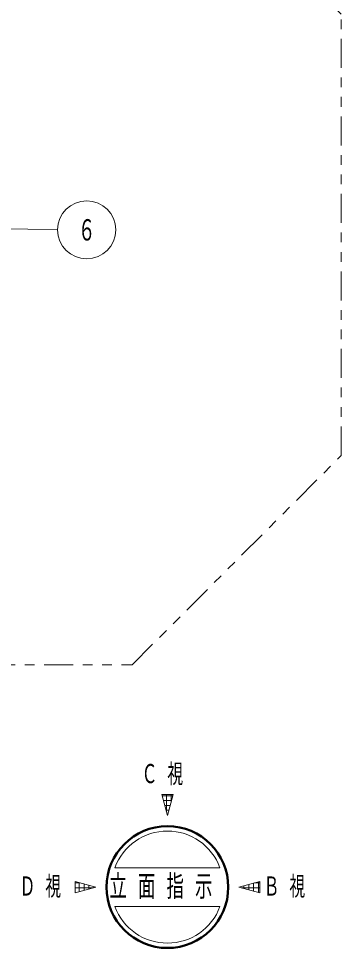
# Model space of a CAD drawing. Units: millimetres on the paper, scale 1:50. Extents: x -385 to 0, y -594 to 267.
# Drawn here: x -208.3 to -174.9, y 99.7 to 196.2 of the extents above; entities that cross this region are included whole.
import ezdxf
from ezdxf.enums import TextEntityAlignment as Align

# ---------------------------------------------------------------- set-up
doc = ezdxf.new("R2010")
doc.units = ezdxf.units.MM
doc.linetypes.add('USER3', pattern=[8, 3, -1, 1, -1, 1, -1])
doc.layers.add('LY_1', color=140, linetype='Continuous', lineweight=50)
doc.styles.add('ＭＳ ゴシック', font='')
doc.styles.get('ＭＳ ゴシック').set_extended_font_data('MS Gothic')

msp = doc.modelspace()

# ---------------------------------------------------------------- linework, layer by layer
at = {"layer": 'LY_1', "color": 7, "lineweight": 13}
for p, q in [((-204.232, 174.435), (-211.713, 174.513)), ((-192.895, 113.954), (-193.473, 116.114)), ((-192.316, 116.114), (-193.473, 116.114)), ((-193.443, 116), (-192.346, 116)), ((-193, 114.348), (-193, 116.114)), ((-192.316, 116.114), (-192.895, 113.954)), ((-192.5, 115.427), (-192.5, 116.114)), ((-193.309, 115.5), (-192.48, 115.5)), ((-193.175, 115), (-192.614, 115)), ((-193.041, 114.5), (-192.748, 114.5)), ((-192.907, 114), (-192.882, 114)), ((-198.324, 108.568), (-187.466, 108.568)), ((-200.28, 106.568), (-202.44, 107.147)), ((-202.44, 105.99), (-202.44, 107.147)), ((-185.509, 106.568), (-183.349, 107.147)), ((-183.5, 106.03), (-183.5, 107.107)), ((-183.349, 105.99), (-183.349, 107.147)), ((-202.44, 107), (-201.891, 107)), ((-202.44, 105.99), (-200.28, 106.568)), ((-202.44, 106.5), (-200.536, 106.5)), ((-202, 106.108), (-202, 107.029)), ((-201.5, 106.242), (-201.5, 106.895)), ((-201, 106.376), (-201, 106.761)), ((-200.5, 106.51), (-200.5, 106.627)), ((-183.349, 105.99), (-185.509, 106.568)), ((-185.5, 106.566), (-185.5, 106.571)), ((-185.253, 106.5), (-183.349, 106.5)), ((-185, 106.432), (-185, 106.705)), ((-184.5, 106.298), (-184.5, 106.839)), ((-184, 106.164), (-184, 106.973)), ((-183.898, 107), (-183.349, 107)), ((-202.44, 106), (-202.402, 106)), ((-183.387, 106), (-183.349, 106)), ((-198.324, 104.568), (-187.466, 104.568))]:
    msp.add_line(p, q, dxfattribs=at)
at = {"layer": 'LY_1', "color": 7, "linetype": 'USER3', "lineweight": 13}
msp.add_lwpolyline([(-347.346, 194.089), (-347.346, 153.706), (-321.021, 127.381), (-321.021, 89.106), (-295.932, 64.017), (-262.709, 64.017), (-237.621, 89.106), (-237.621, 129.506), (-196.54, 129.506), (-174.93, 151.117), (-174.93, 196.678), (-196.54, 218.288), (-248.674, 218.288), (-262.555, 232.169), (-296.086, 232.169), (-309.967, 218.288), (-323.146, 218.288)], close=True, dxfattribs=at)
at = {"layer": 'LY_1', "color": 7, "lineweight": 13}
msp.add_circle((-201.232, 174.403), 3, dxfattribs=at)
at = {"layer": 'LY_1'}
msp.add_circle((-192.895, 106.568), 6.286, dxfattribs=at)
at = {"layer": 'LY_1', "color": 7, "lineweight": 13}
for start, end in [(20.22325, 159.77675), (200.22325, 339.77675)]:
    msp.add_arc((-192.895, 106.568), 5.786, start, end, dxfattribs=at)

# ---------------------------------------------------------------- texts
at = {"layer": 'LY_1', "color": 7, "style": 'ＭＳ ゴシック', "width": 0.6}
msp.add_text('６', height=2.199, dxfattribs=at).set_placement((-201.232, 174.403), align=Align.MIDDLE_CENTER)
at = {"layer": 'LY_1', "color": 7, "style": 'ＭＳ ゴシック'}
for s, insert, char_height, attachment_point in [('\\T1.64;\\W0.6;Ｃ視', (-192.895, 118.174), 1.979, 5), ('\\T1.64;\\W0.6;立面指示', (-198.895, 106.568), 2.199, 4), ('\\T1.64;\\W0.6;Ｄ視', (-205.5, 106.568), 1.979, 5), ('\\T1.64;\\W0.6;Ｂ視', (-180.289, 106.568), 1.979, 5)]:
    msp.add_mtext(s, dxfattribs=dict(at, insert=insert, char_height=char_height, attachment_point=attachment_point))

doc.saveas('drawing.dxf')
